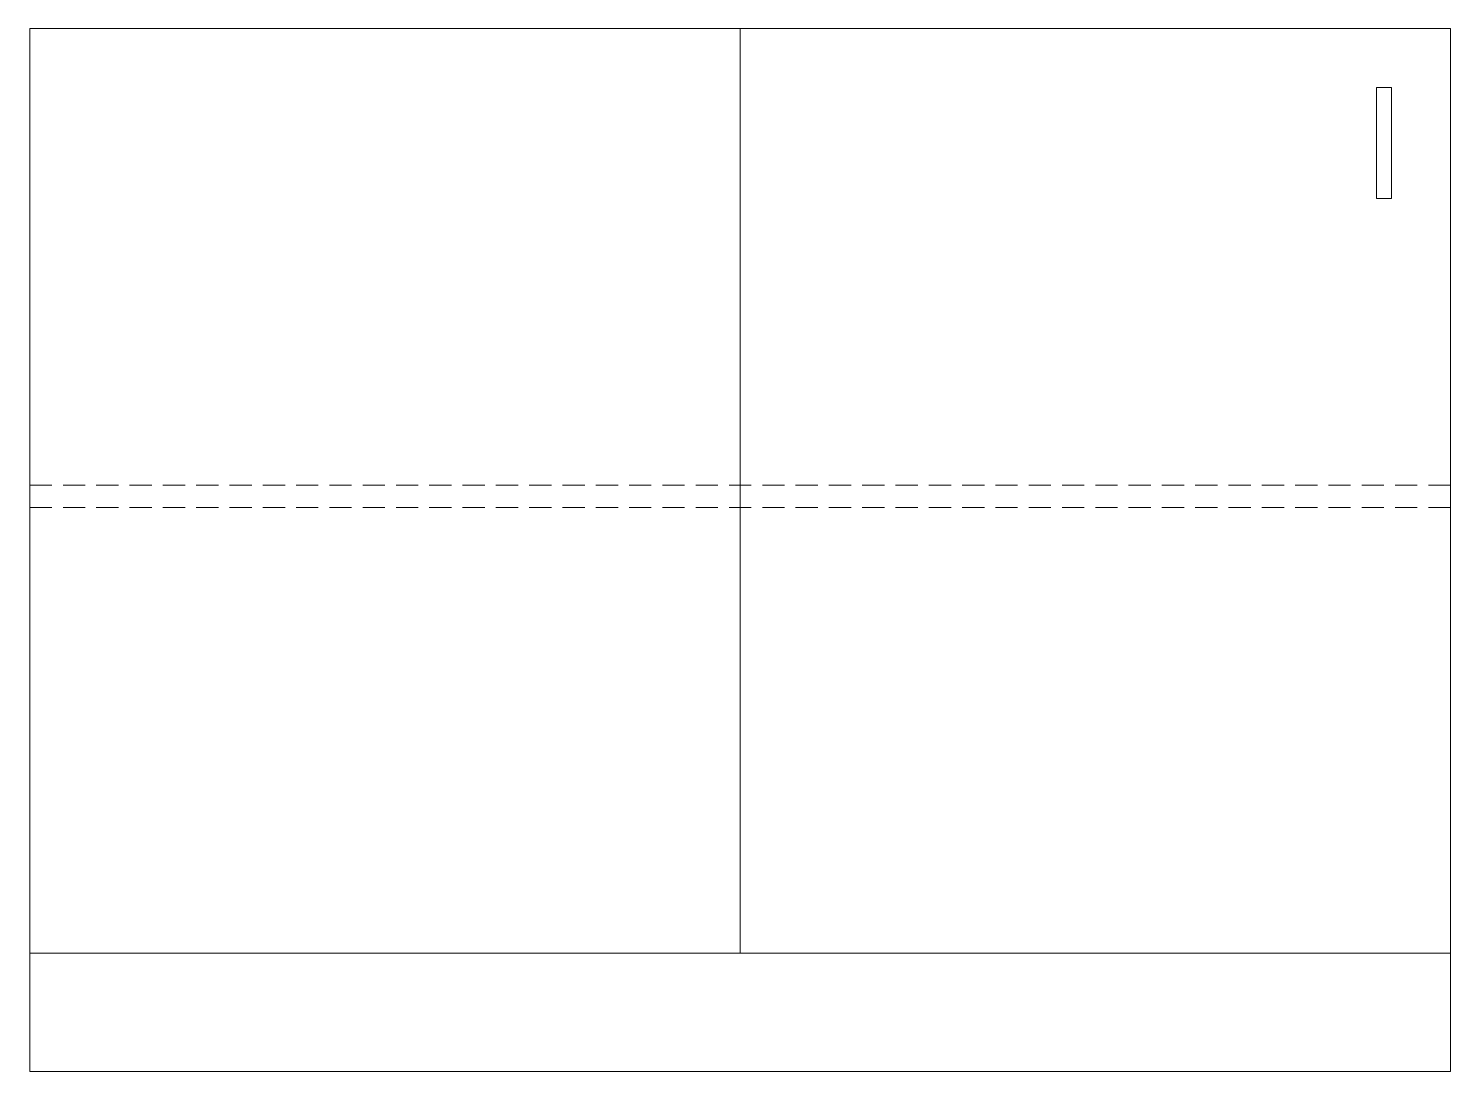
# Model space of a CAD drawing. Extents: x 0 to 48, y 0 to 35.2.
import ezdxf

# ---------------------------------------------------------------- set-up
doc = ezdxf.new("R2010")
doc.units = 0
doc.header["$LTSCALE"] = 3
doc.header["$MEASUREMENT"] = 0
doc.linetypes.add('DASHED2', pattern=[0.375, 0.25, -0.125])
doc.layers.get('0').update_dxf_attribs({"lineweight": 0})
doc.layers.add('HID', color=7, linetype='Continuous', lineweight=0)

msp = doc.modelspace()

# ---------------------------------------------------------------- linework, layer by layer
for p, q in [((0, 4), (0, 35.25)), ((0, 35.25), (48, 35.25)), ((24, 35.25), (24, 4)), ((48, 4), (48, 35.25)), ((45.5, 33.25), (45.5, 29.5)), ((45.5, 33.25), (46, 33.25)), ((46, 33.25), (46, 29.5)), ((45.5, 29.5), (46, 29.5)), ((48, 4), (0, 4)), ((0, 4), (0, 0)), ((48, 4), (48, 0)), ((0, 0), (48, 0))]:
    msp.add_line(p, q)
at = {"layer": 'HID', "linetype": 'DASHED2'}
for p, q in [((48, 19.816), (-0.043, 19.816)), ((48, 19.066), (-0.043, 19.066))]:
    msp.add_line(p, q, dxfattribs=at)

doc.saveas('drawing.dxf')
